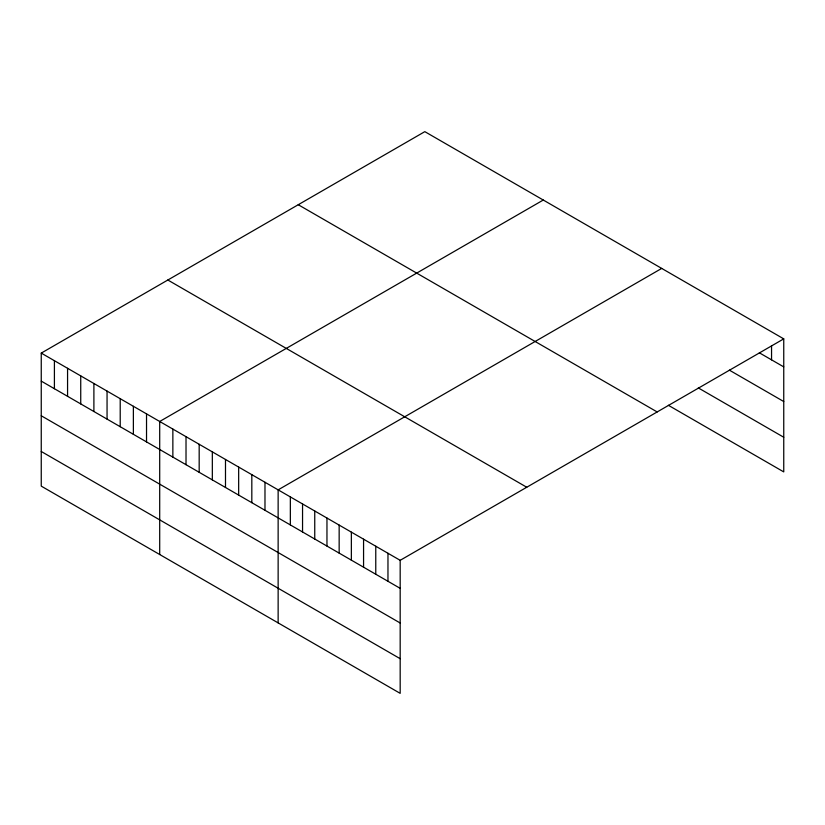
<?xml version="1.0" encoding="UTF-8"?>
<svg xmlns="http://www.w3.org/2000/svg" width="825" height="825" viewBox="0 0 825 825"><rect width="100%" height="100%" fill="white"/><g stroke="black" fill="none" stroke-linecap="round" stroke-linejoin="round"><path stroke-width="1.24" d="M41.25 353.1L400.177 560.319L400.177 693.351L41.25 486.131L41.25 353.1L424.823 131.649L783.75 338.869L783.75 471.9L668.374 405.292M543.273 200.032L159.699 421.482L159.699 554.513M661.712 268.414L278.138 489.864L278.138 622.896M400.177 560.319L783.75 338.869M759.34 352.801L783.75 366.888M729.393 370.157L783.75 401.538M698.321 387.925L783.75 437.25M298.248 204.724L657.174 411.953M167.826 280.015L526.752 487.245M41.25 381.119L400.177 588.338M41.25 415.769L400.177 622.999M41.25 451.481L400.177 658.701M771.55 345.83L771.55 359.844M387.967 553.276L387.967 581.295M375.767 546.232L375.767 574.252M363.567 539.189L363.567 567.208M351.357 532.146L351.357 560.165M339.157 525.092L339.157 553.111M326.958 518.048L326.958 546.067M314.748 511.005L314.748 539.024M302.548 503.962L302.548 531.981M290.348 496.918L290.348 524.937M264.98 482.274L264.98 510.293M251.821 474.674L251.821 502.693M238.662 467.074L238.662 495.093M225.493 459.473L225.493 487.493M212.334 451.873L212.334 479.892M199.176 444.283L199.176 472.302M186.017 436.683L186.017 464.702M172.858 429.082L172.858 457.102M146.53 413.882L146.53 441.901M133.372 406.292L133.372 434.311M120.213 398.692L120.213 426.711M107.054 391.091L107.054 419.11M93.895 383.491L93.895 411.51M80.737 375.891L80.737 403.92M67.567 368.301L67.567 396.32M54.409 360.7L54.409 388.719"/></g></svg>
